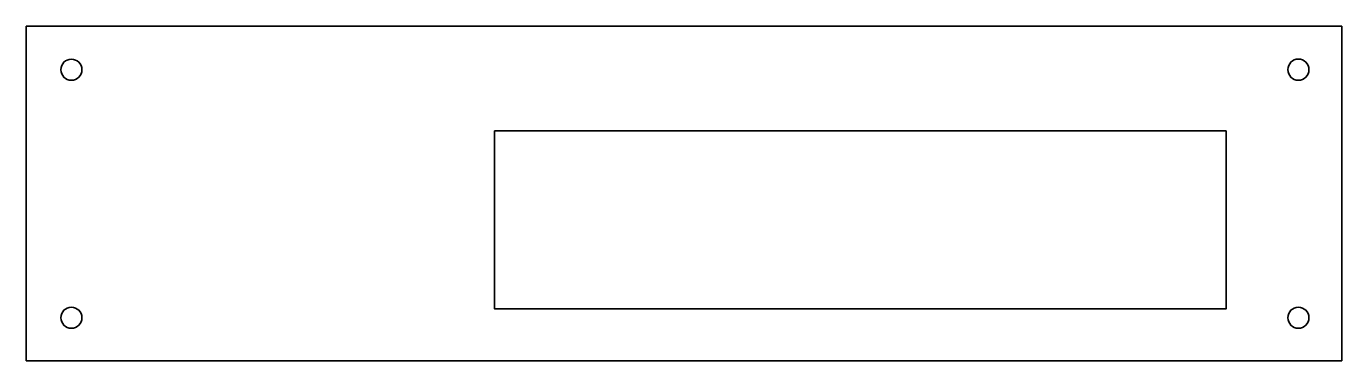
# Model space of a CAD drawing. Header units: millimetres. Extents: x 0 to 200, y 0 to 51.
import ezdxf

# ---------------------------------------------------------------- set-up
doc = ezdxf.new("R2010")
doc.units = ezdxf.units.MM
doc.header["$MEASUREMENT"] = 0
doc.layers.add('Layer 1', color=7, linetype='Continuous')

msp = doc.modelspace()

# ---------------------------------------------------------------- linework, layer by layer
at = {"layer": 'Layer 1', "color": 250, "lineweight": 35, "true_color": 0x231f20}
for points in [[(0.06, 50.9), (200.11, 50.9), (200.11, 0.06), (0.06, 0.06), (0.06, 50.9)], [(71.29, 34.99), (182.52, 34.99), (182.52, 7.94), (71.29, 7.94), (71.29, 34.99)]]:
    msp.add_lwpolyline(points, dxfattribs=at)
at = {"layer": 'Layer 1', "lineweight": 0}
for points in [[(8.52, 44.3), (8.52, 43.41), (7.81, 42.7), (6.92, 42.7), (6.04, 42.7), (5.32, 43.41), (5.32, 44.3), (5.32, 45.18), (6.04, 45.9), (6.92, 45.9), (7.81, 45.9), (8.52, 45.18), (8.52, 44.3)], [(195.13, 44.31), (195.13, 43.42), (194.42, 42.7), (193.53, 42.7), (192.65, 42.7), (191.93, 43.42), (191.93, 44.31), (191.93, 45.2), (192.65, 45.92), (193.53, 45.92), (194.42, 45.92), (195.13, 45.2), (195.13, 44.31)], [(8.52, 6.59), (8.52, 5.71), (7.81, 4.99), (6.92, 4.99), (6.04, 4.99), (5.32, 5.71), (5.32, 6.59), (5.32, 7.47), (6.04, 8.19), (6.92, 8.19), (7.81, 8.19), (8.52, 7.47), (8.52, 6.59)], [(195.13, 6.59), (195.13, 5.71), (194.42, 4.99), (193.53, 4.99), (192.65, 4.99), (191.93, 5.71), (191.93, 6.59), (191.93, 7.47), (192.65, 8.19), (193.53, 8.19), (194.42, 8.19), (195.13, 7.47), (195.13, 6.59)]]:
    msp.add_open_spline(points, degree=3, knots=[0, 0, 0, 0, 1, 1, 1, 2, 2, 2, 3, 3, 3, 4, 4, 4, 4], dxfattribs=at)
at = {"layer": 'Layer 1', "color": 250, "lineweight": 35, "true_color": 0x231f20}
for points in [[(8.52, 44.3), (8.52, 43.41), (7.81, 42.7), (6.92, 42.7), (6.04, 42.7), (5.32, 43.41), (5.32, 44.3), (5.32, 45.18), (6.04, 45.9), (6.92, 45.9), (7.81, 45.9), (8.52, 45.18), (8.52, 44.3)], [(195.13, 44.31), (195.13, 43.42), (194.42, 42.7), (193.53, 42.7), (192.65, 42.7), (191.93, 43.42), (191.93, 44.31), (191.93, 45.2), (192.65, 45.92), (193.53, 45.92), (194.42, 45.92), (195.13, 45.2), (195.13, 44.31)], [(8.52, 6.59), (8.52, 5.71), (7.81, 4.99), (6.92, 4.99), (6.04, 4.99), (5.32, 5.71), (5.32, 6.59), (5.32, 7.47), (6.04, 8.19), (6.92, 8.19), (7.81, 8.19), (8.52, 7.47), (8.52, 6.59)], [(195.13, 6.59), (195.13, 5.71), (194.42, 4.99), (193.53, 4.99), (192.65, 4.99), (191.93, 5.71), (191.93, 6.59), (191.93, 7.47), (192.65, 8.19), (193.53, 8.19), (194.42, 8.19), (195.13, 7.47), (195.13, 6.59)]]:
    msp.add_open_spline(points, degree=3, knots=[0, 0, 0, 0, 1, 1, 1, 2, 2, 2, 3, 3, 3, 4, 4, 4, 4], dxfattribs=at)

doc.saveas('drawing.dxf')
